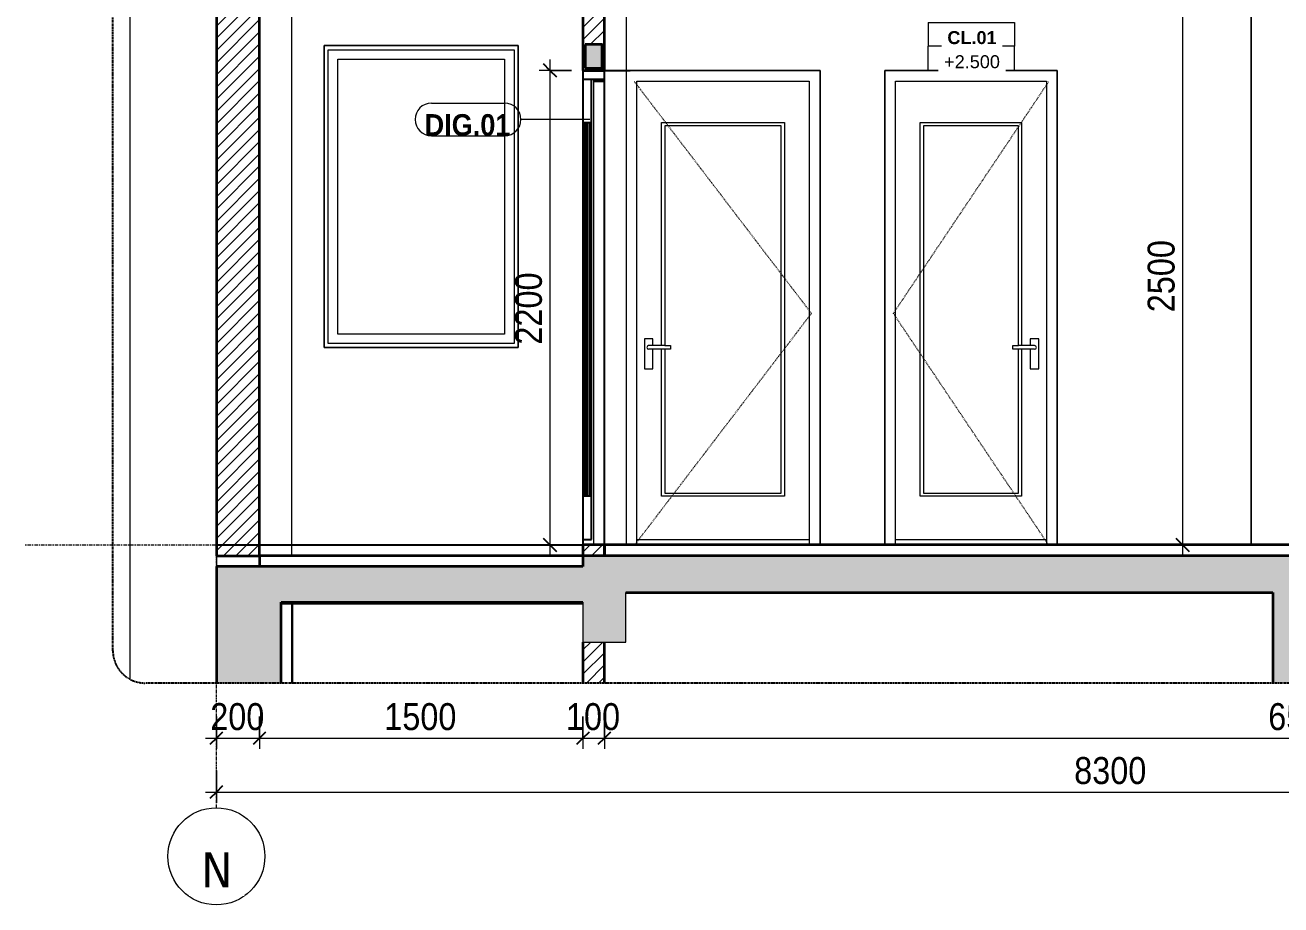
# Model space of a CAD drawing. Header units: millimetres. Extents: x 31499 to 223976, y 3719 to 80291.
# Drawn here: x 97247 to 103072, y 3932 to 8010 of the extents above; entities that cross this region are included whole.
import ezdxf

# ---------------------------------------------------------------- set-up
doc = ezdxf.new("R2010")
doc.units = ezdxf.units.MM
for name, pattern in [('Centre', [31.75, 6.35, -4.7625, 15.875, -4.7625]), ('Dash', [6, 3, -3]), ('Grid Line', [22.225, 12.7, -3.175, 3.175, -3.175]), ('Hidden', [7.14375, 4.7625, -2.38125]), ('IMPORT-CENTER _2_', [40.64, 25.4, -5.08, 5.08, -5.08])]:
    doc.linetypes.add(name, pattern=pattern)
for name, color, linetype, lineweight in [('0-5', 170, 'Continuous', 5), ('A-ANNO-DIMS', 211, 'Continuous', 9), ('A-ANNO-DIMS-50', 211, 'Continuous', 9), ('A-CLNG', 13, 'Continuous', 18), ('A-CLNG-1', 250, 'Continuous', 35), ('A-CLNG-IDEN', 151, 'Continuous', 9), ('A-CLNG-PATT-1', 7, 'Continuous', 18), ('A-DETL-GENF', 92, 'Continuous', 18), ('A-DETL-GENF-4', 92, 'Hidden', 25), ('A-DETL-GENF-5', 9, 'Continuous', 18), ('A-DETL-GENF-HDLN-1', 7, 'Dash', 18), ('A-DETL-MEDM', 33, 'Continuous', 35), ('A-DETL-THIN', 151, 'Continuous', 18), ('A-DOOR', 31, 'Continuous', 18), ('A-DOOR-1', 7, 'Continuous', 18), ('A-DOOR-3', 90, 'Continuous', 25), ('A-DOOR-IDEN', 31, 'Continuous', 9), ('A-FLOR-FNSH-1', 250, 'Continuous', 35), ('A-FLOR-LEVL-2', 51, 'Centre', 9), ('A-FLOR-PATT-1', 253, 'Continuous', 18), ('A-GLAZ', 151, 'Continuous', 18), ('A-GLAZ-4', 7, 'Continuous', 18), ('A-WALL-5', 250, 'Continuous', 35), ('A-WALL-6', 7, 'Continuous', 18), ('A-WALL-PATT-1', 9, 'Continuous', 18), ('A-WALL-PATT-2', 111, 'Continuous', 18), ('G-IMPT', 8, 'Continuous', 18), ('G-IMPT-3', 8, 'IMPORT-CENTER _2_', 18), ('M-EQPM', 50, 'Continuous', 18), ('M-EQPM-1', 50, 'Continuous', 25), ('M-EQPM-2', 7, 'Continuous', 18), ('S-BEAM-2', 7, 'Continuous', 18), ('S-COLS-10', 7, 'Continuous', 18), ('S-GRID-1', 1, 'Grid Line', 9), ('S-GRID-IDEN', 1, 'Continuous', 9)]:
    doc.layers.add(name, color=color, linetype=linetype, lineweight=lineweight)
doc.styles.add('Arial_2', font='arial.ttf', dxfattribs={"height": 60})
doc.styles.add('Arial_B', font='arialbd.ttf', dxfattribs={"width": 0.9, "height": 100})
doc.styles.add('Arial_B_3', font='arialbd.ttf', dxfattribs={"height": 60})
doc.styles.add('Tahoma_B', font='tahomabd.ttf', dxfattribs={"height": 162.5})
doc.styles.add('UTM Avo', font='', dxfattribs={"width": 0.9, "height": 125})
doc.styles.get('UTM Avo').set_extended_font_data('UTM Avo')
doc.dimstyles.new('1_Dim_chi_tiet_2_5', dxfattribs={"dimscale": 304.8, "dimtxt": 124.912619, "dimasz": 0.19685, "dimexe": 0.164042, "dimexo": 0.0625, "dimgap": 0.016404, "dimtad": 1, "dimdec": 0, "dimrnd": 5, "dimzin": 0, "dimdsep": 46, "dimtxsty": 'UTM Avo', "dimblk1": 'OBLIQUE', "dimblk2": 'OBLIQUE', "dimsah": 1, "dimcen": 0.09, "dimdle": 0.164042, "dimazin": 0, "dimtfac": 1, "dimtdec": 4, "dimtix": 1, "dimtmove": 0, "dimatfit": 3, "dimfxl": 0.328084, "dimfxlon": 1, "dimtvp": 1, "dimtolj": 1, "dimtzin": 0, "dimarcsym": 2})
pattern_1 = [(50, (-76307.07, 15875), (364.368, -31.878), [38.1, -419.1]), (355, (-76307.07, 15875), (-70.486, 382.113), [30.48, -335.28]), (100.451, (-76276.7, 15872.34), (293.885, 350.233), [32.38, -356.18]), (46.184, (-76307.07, 15976.6), (542.158, -84.086), [57.15, -628.65]), (96.636, (-76261.9, 15969.6), (474.805, 494.855), [48.57, -534.27]), (351.184, (-76307.1, 15976.6), (474.81, 494.85), [45.72, -502.92]), (21, (-76256.27, 15951.2), (303.2285, -204.5305), [38.1, -419.1]), (326, (-76256.27, 15951.2), (123.604, 368.376), [30.48, -335.28]), (71.451, (-76231, 15934.16), (426.834, 163.843), [32.38, -356.18]), (37.5, (-76307.07, 15875), (6.1766, 169.1102), [3.353, -327.863, 3.353, -337.007, -336.55]), (37.5, (-76307.07, 15875), (6.1766, 169.1102), [-671.576, 3.353, -333.197]), (7.5, (-76307.07, 15875), (133.639, 200.3615), [3.353, -190.703, 3.353, -320.243, -128.27]), (7.5, (-76307.07, 15875), (133.639, 200.3615), [-517.652, 3.353, -124.917]), (327.5, (-76420.36, 15875), (271.1818, -11.4584), [3.353, -123.647, 3.353, -392.887, -525.78]), (327.5, (-76420.36, 15875), (271.1818, -11.4584), [-523.24, 3.353, -522.427]), (317.5, (-76471.16, 15875), (296.2585, 50.853), [3.353, -161.747, 3.353, -259.791, -373.38]), (317.5, (-76471.16, 15875), (296.2585, 50.853), [-428.244, 3.353, -370.027]), (45, (-76307.07, 15875), (-125.7236, 125.7236), []), (45, (-76307.07, 16065.5), (-125.7236, 125.7236), [])]
pattern_2 = [(45, (-76307.075, 15875), (-28.28427, 28.28427), [])]
pattern_3 = [(50, (100063.88, 15875), (364.368, -31.878), [38.1, -419.1]), (355, (100063.88, 15875), (-70.486, 382.113), [30.48, -335.28]), (100.451, (100094.25, 15872.34), (293.885, 350.233), [32.38, -356.18]), (46.184, (100063.9, 15976.6), (542.158, -84.086), [57.15, -628.65]), (96.636, (100109.06, 15969.6), (474.805, 494.855), [48.57, -534.27]), (351.184, (100063.9, 15976.6), (474.81, 494.85), [45.72, -502.92]), (21, (100114.68, 15951.2), (303.2285, -204.5305), [38.1, -419.1]), (326, (100114.68, 15951.2), (123.604, 368.376), [30.48, -335.28]), (71.451, (100139.95, 15934.16), (426.834, 163.843), [32.38, -356.18]), (37.5, (100063.88, 15875), (6.1766, 169.1102), [3.353, -327.863, 3.353, -337.007, -336.55]), (37.5, (100063.88, 15875), (6.1766, 169.1102), [-671.576, 3.353, -333.197]), (7.5, (100063.88, 15875), (133.639, 200.3615), [3.353, -190.703, 3.353, -320.243, -128.27]), (7.5, (100063.88, 15875), (133.639, 200.3615), [-517.652, 3.353, -124.917]), (327.5, (99950.6, 15875), (271.1818, -11.4584), [3.353, -123.647, 3.353, -392.887, -525.78]), (327.5, (99950.6, 15875), (271.1818, -11.4584), [-523.24, 3.353, -522.427]), (317.5, (99899.8, 15875), (296.2585, 50.853), [3.353, -161.747, 3.353, -259.791, -373.38]), (317.5, (99899.8, 15875), (296.2585, 50.853), [-428.244, 3.353, -370.027]), (45, (100063.88, 15875), (-125.7236, 125.7236), []), (45, (100063.88, 16065.5), (-125.7236, 125.7236), [])]

# ---------------------------------------------------------------- blocks, each defined once
blk = doc.blocks.new('NCV_TKTC_KET CAU_rvt-6-TKCS_CĂN HỘ LOẠI 2A - MẶT CẮT 5')
at = {"layer": 'A-FLOR-PATT-1'}
h = blk.add_hatch(dxfattribs=at)
h.set_pattern_fill('FP_27', color=256, style=0, pattern_type=2)
h.set_pattern_definition(pattern_1)
h.paths.add_polyline_path([(-76563.7, 5330), (-76536.9, 5330), (-76536.9, 5335), (-77936.9, 5335), (-77936.9, 5330), (-76650.6, 5330)])
h = blk.add_hatch(dxfattribs=at)
h.set_pattern_fill('FP_27', color=256, style=0, pattern_type=2)
h.set_pattern_definition(pattern_1)
h.paths.add_polyline_path([(-76563.7, 5330), (-76536.9, 5330), (-76536.9, 5335), (-77936.9, 5335), (-77936.9, 5330), (-76650.6, 5330)])
at = {"layer": 'A-FLOR-FNSH-1'}
blk.add_line((-77936.9, 5330), (-76536.9, 5330), dxfattribs=at)
at = {"layer": 'S-BEAM-2'}
blk.add_line((-77883.3, 5330), (-77883.3, 4960), dxfattribs=at)
at = {"layer": 'S-COLS-10'}
for p, q in [((-78636.9, 4978), (-78636.9, 9387.5)), ((-77886.9, 5550), (-77886.9, 8730)), ((-78236.9, 5550), (-78236.9, 5500)), ((-77886.9, 4960), (-77886.9, 5330))]:
    blk.add_line(p, q, dxfattribs=at)
blk = doc.blocks.new('DOOR_CW_01 CANH MO-PANEL KINH - DIW_01-900x2200-CỬA GỖ VÂN LAMINATE-553375-TKCS_CĂN HỘ LOẠI 2A - MẶT CẮT 5')
at = {"layer": 'A-DETL-GENF-HDLN-1'}
for p, q in [((-75476.9, 6673.5), (-76296.9, 7747)), ((-76296.9, 5600), (-75476.9, 6673.5))]:
    blk.add_line(p, q, dxfattribs=at)
at = {"layer": 'A-DOOR-1'}
for p, q in [((-75436.9, 7800), (-76336.9, 7800)), ((-76336.9, 7800), (-76336.9, 5600)), ((-76286.9, 5600), (-76286.9, 7750)), ((-76286.9, 7750), (-75486.9, 7750)), ((-75486.9, 7750), (-75486.9, 5600)), ((-75436.9, 5600), (-75436.9, 7800)), ((-76171.9, 6524.5), (-76171.9, 7558)), ((-76171.9, 7558), (-75601.9, 7558)), ((-75616.9, 7543), (-76156.9, 7543)), ((-76156.9, 7543), (-76156.9, 6524.5)), ((-75616.9, 5841), (-75616.9, 7543)), ((-75601.9, 7558), (-75601.9, 5826)), ((-76212.2, 6556), (-76251.7, 6556)), ((-76251.7, 6556), (-76251.7, 6416)), ((-76156.9, 6524.5), (-76231.9, 6524.5)), ((-76212.2, 6524.5), (-76212.2, 6556)), ((-76156.9, 6524.5), (-76131.1, 6524.5)), ((-76131.1, 6524.5), (-76131.1, 6507.5)), ((-76156.9, 6507.5), (-76231.9, 6507.5)), ((-76212.2, 6416), (-76212.2, 6507.5)), ((-76171.9, 5826), (-76171.9, 6507.5)), ((-76156.9, 6507.5), (-76156.9, 5841)), ((-76131.1, 6507.5), (-76156.9, 6507.5)), ((-76251.7, 6416), (-76212.2, 6416)), ((-75601.9, 5826), (-76171.9, 5826)), ((-76156.9, 5841), (-75616.9, 5841)), ((-76286.9, 5626), (-75486.9, 5626))]:
    blk.add_line(p, q, dxfattribs=at)
for start, end in [(90, 180), (180, 270)]:
    blk.add_arc((-76231.9, 6516), 8.5, start, end, dxfattribs=at)
blk = doc.blocks.new('DOOR_CW_01 CANH MO-PANEL KINH - DIG_02-800x2200-CỬA NHÔM KÍNH-400864-TKCS_CĂN HỘ LOẠI 2A - MẶT CẮT 5')
at = {"layer": 'A-DETL-GENF-HDLN-1'}
for p, q in [((-75096.9, 6673.5), (-74376.9, 7747)), ((-74376.9, 5600), (-75096.9, 6673.5))]:
    blk.add_line(p, q, dxfattribs=at)
at = {"layer": 'A-DOOR-1'}
for p, q in [((-74336.9, 7800), (-75136.9, 7800)), ((-75136.9, 7800), (-75136.9, 5600)), ((-75086.9, 5600), (-75086.9, 7750)), ((-75086.9, 7750), (-74386.9, 7750)), ((-74386.9, 7750), (-74386.9, 5600)), ((-74336.9, 5600), (-74336.9, 7800)), ((-74971.9, 7558), (-74501.9, 7558)), ((-74971.9, 5826), (-74971.9, 7558)), ((-74516.9, 7543), (-74956.9, 7543)), ((-74956.9, 7543), (-74956.9, 5841)), ((-74516.9, 6524.5), (-74516.9, 7543)), ((-74501.9, 7558), (-74501.9, 6524.5)), ((-74542.7, 6524.5), (-74516.9, 6524.5)), ((-74542.7, 6507.5), (-74542.7, 6524.5)), ((-74441.9, 6524.5), (-74516.9, 6524.5)), ((-74461.7, 6556), (-74461.7, 6524.5)), ((-74422.2, 6556), (-74461.7, 6556)), ((-74422.2, 6416), (-74422.2, 6556)), ((-74516.9, 6507.5), (-74542.7, 6507.5)), ((-74516.9, 5841), (-74516.9, 6507.5)), ((-74441.9, 6507.5), (-74516.9, 6507.5)), ((-74501.9, 6507.5), (-74501.9, 5826)), ((-74461.7, 6507.5), (-74461.7, 6416)), ((-74461.7, 6416), (-74422.2, 6416)), ((-74501.9, 5826), (-74971.9, 5826)), ((-74956.9, 5841), (-74516.9, 5841)), ((-75086.9, 5626), (-74386.9, 5626))]:
    blk.add_line(p, q, dxfattribs=at)
for start, end in [(0, 90), (270, 360)]:
    blk.add_arc((-74441.9, 6516), 8.5, start, end, dxfattribs=at)
blk = doc.blocks.new('M_Fixed - 900 x 1400-V89-TKCS_CĂN HỘ LOẠI 2A - MẶT CẮT 5')
at = {"layer": 'A-GLAZ-4'}
for p, q in [((-76836.9, 7915), (-77736.9, 7915)), ((-77736.9, 7915), (-77736.9, 6515)), ((-77717.9, 6534), (-77717.9, 7896)), ((-77717.9, 7896), (-76855.9, 7896)), ((-76855.9, 7896), (-76855.9, 6534)), ((-76836.9, 6515), (-76836.9, 7915)), ((-77673.9, 6578), (-77673.9, 7852)), ((-77673.9, 7852), (-76899.9, 7852)), ((-76899.9, 7852), (-76899.9, 6578)), ((-76855.9, 6534), (-77717.9, 6534)), ((-76899.9, 6578), (-77673.9, 6578)), ((-77736.9, 6515), (-76836.9, 6515))]:
    blk.add_line(p, q, dxfattribs=at)
blk = doc.blocks.new('DOOR_CW_01 CANH MO-PANEL KINH - DIG_01-900x2200-CỬA NHÔM KÍNH-901215-TKCS_CĂN HỘ LOẠI 2A - MẶT CẮT 5')
at = {"layer": 'A-DOOR-1'}
for p, q in [((-76536.9, 7760), (-76536.9, 5600)), ((-76486.9, 5600), (-76486.9, 7750)), ((-76436.9, 7750), (-76436.9, 5600))]:
    blk.add_line(p, q, dxfattribs=at)
at = {"layer": 'A-DOOR-3'}
for p, q in [((-76536.9, 7800), (-76536.9, 5600)), ((-76536.9, 7800), (-76316.9, 7800)), ((-76536.9, 7800), (-76536.9, 5600)), ((-76436.9, 7800), (-76536.9, 7800)), ((-76536.9, 7800), (-76536.9, 7760)), ((-76536.9, 7760), (-76436.9, 7760)), ((-76536.9, 7760), (-76496.9, 7760)), ((-76536.9, 7760), (-76486.9, 7760)), ((-76496.9, 5626), (-76496.9, 7760)), ((-76486.9, 7760), (-76486.9, 7750)), ((-76486.9, 7750), (-76436.9, 7750)), ((-76436.9, 5600), (-76436.9, 7800)), ((-76436.9, 5600), (-76436.9, 7800)), ((-76436.9, 7750), (-76436.9, 7800)), ((-76536.9, 7558), (-76496.9, 7558)), ((-76526.9, 5826), (-76526.9, 7558)), ((-76516.9, 5826), (-76516.9, 7558)), ((-76506.9, 5826), (-76506.9, 7558)), ((-76496.9, 5826), (-76536.9, 5826)), ((-76536.9, 5626), (-76496.9, 5626))]:
    blk.add_line(p, q, dxfattribs=at)
blk = doc.blocks.new('NCV_TKTC_TANG 2_rvt-5-TKCS_CĂN HỘ LOẠI 2A - MẶT CẮT 5')
at = {"layer": 'A-WALL-PATT-1'}
h = blk.add_hatch(dxfattribs=at)
h.set_pattern_fill('FP_26', color=256, style=0, pattern_type=2)
h.set_pattern_definition(pattern_2)
h.paths.add_polyline_path([(-76436.9, 5550), (-76436.9, 5600), (-76536.9, 5600), (-76536.9, 5550), (-76456.6, 5550)])
h.paths.add_polyline_path([(-76536.9, 7800), (-76436.9, 7800), (-76436.9, 8550), (-76536.9, 8550), (-76536.9, 7810)])
h.paths.add_polyline_path([(-76446.9, 7810), (-76526.9, 7810), (-76526.9, 7920), (-76446.9, 7920), (-76446.9, 7898)])
at = {"layer": 'A-FLOR-FNSH-1'}
for p, q in [((-70111.9, 5600), (-76436.9, 5600)), ((-76436.9, 5600), (-76436.9, 5550)), ((-76536.9, 5550), (-78036.9, 5550)), ((-78036.9, 5550), (-78036.9, 5500))]:
    blk.add_line(p, q, dxfattribs=at)
at = {"layer": 'A-WALL-5'}
for p, q in [((-76536.9, 8550), (-76536.9, 7800)), ((-76436.9, 7800), (-76436.9, 8550)), ((-76536.9, 7800), (-76436.9, 7800)), ((-76436.9, 5600), (-76536.9, 5600)), ((-76536.9, 5600), (-76536.9, 5550)), ((-76436.9, 5550), (-76436.9, 5600))]:
    blk.add_line(p, q, dxfattribs=at)
at = {"layer": 'A-WALL-6'}
for p, q in [((-76336.9, 8100), (-76336.9, 7800)), ((-73436.9, 5600), (-73436.9, 8100)), ((-77736.9, 6515), (-77736.9, 7915)), ((-77736.9, 7915), (-76836.9, 7915)), ((-76836.9, 7915), (-76836.9, 6515)), ((-76336.9, 7800), (-75436.9, 7800)), ((-75436.9, 7800), (-75436.9, 5700)), ((-75136.9, 5700), (-75136.9, 7800)), ((-75136.9, 7800), (-74336.9, 7800)), ((-74336.9, 7800), (-74336.9, 5700)), ((-76836.9, 6515), (-77736.9, 6515)), ((-75436.9, 5700), (-75436.9, 5600)), ((-75136.9, 5600), (-75136.9, 5700)), ((-74336.9, 5700), (-74336.9, 5600))]:
    blk.add_line(p, q, dxfattribs=at)
at = {"layer": 'S-COLS-10'}
for p, q in [((-76336.9, 8100), (-76336.9, 5600)), ((-73436.9, 8100), (-73436.9, 5600))]:
    blk.add_line(p, q, dxfattribs=at)
at = {"layer": 'A-DOOR'}
for name in ['DOOR_CW_01 CANH MO-PANEL KINH - DIG_01-900x2200-CỬA NHÔM KÍNH-901215-TKCS_CĂN HỘ LOẠI 2A - MẶT CẮT 5', 'DOOR_CW_01 CANH MO-PANEL KINH - DIW_01-900x2200-CỬA GỖ VÂN LAMINATE-553375-TKCS_CĂN HỘ LOẠI 2A - MẶT CẮT 5', 'DOOR_CW_01 CANH MO-PANEL KINH - DIG_02-800x2200-CỬA NHÔM KÍNH-400864-TKCS_CĂN HỘ LOẠI 2A - MẶT CẮT 5']:
    blk.add_blockref(name, (0, 0), dxfattribs=at)
at = {"layer": 'A-GLAZ'}
blk.add_blockref('M_Fixed - 900 x 1400-V89-TKCS_CĂN HỘ LOẠI 2A - MẶT CẮT 5', (0, 0), dxfattribs=at)
blk = doc.blocks.new('Air_Conditioner_on_wall_20381 - Air_Conditioner_on_wall_20381-V90-TKCS_CĂN HỘ LOẠI 2A - MẶT CẮT 5')
at = {"layer": 'M-EQPM-2'}
for p, q in [((-72669.7, 5200), (-72841.9, 5200)), ((-72841.9, 5200), (-72841.9, 4960)), ((-72644.6, 5004.1), (-72644.6, 5170)), ((-72659.9, 4960), (-72656.6, 4964.8))]:
    blk.add_line(p, q, dxfattribs=at)
for centre, radius, start, end in [((-72677.7, 5167.8), 33.1, 3.79441, 76.20559), ((-72723.8, 5006.8), 79.3, 328.02608, 358.02608)]:
    blk.add_arc(centre, radius, start, end, dxfattribs=at)
blk = doc.blocks.new('CL_01-VÁCH DỰNG THẠCH CAO CĂN HỘ LOẠI 1-5A5 - CL_01-VÁCH DỰNG THẠCH CAO CĂN HỘ LOẠI 1A-5-874219-TKCS_CĂN HỘ LOẠI 2A - MẶT CẮT 5')
at = {"layer": 'A-CLNG-PATT-1'}
h = blk.add_hatch(dxfattribs=at)
h.set_pattern_fill('FP_28', color=256, style=0, pattern_type=2)
h.set_pattern_definition([(0, (-76307.07, 15875), (406.4, 101.6), [16.764, -288.036, 16.764, -288.036, -1625.6]), (0, (-76307.07, 15875), (406.4, 101.6), [-609.6, 16.764, -592.836, 16.764, -288.036, -711.2]), (0, (-76307.07, 15875), (406.4, 101.6), [-1524, 16.764, -186.436, 16.764, -491.236]), (120, (-76154.68, 15925.8), (-291.1882, 301.1527), [16.764, -288.036, 16.764, -288.036, -1625.6]), (120, (-76154.68, 15925.8), (-291.1882, 301.1527), [-609.6, 16.764, -592.836, 16.764, -288.036, -711.2]), (120, (-76154.68, 15925.8), (-291.1882, 301.1527), [-1524, 16.764, -186.436, 16.764, -491.236]), (240, (-76103.88, 16129), (-115.2118, -402.7527), [16.764, -288.036, 16.764, -288.036, -1625.6]), (240, (-76103.88, 16129), (-115.2118, -402.7527), [-609.6, 16.764, -592.836, 16.764, -288.036, -711.2]), (240, (-76103.88, 16129), (-115.2118, -402.7527), [-1524, 16.764, -186.436, 16.764, -491.236])])
h.paths.add_polyline_path([(-72846.9, 4960), (-72841.9, 4960), (-72841.9, 5200), (-72836.9, 5200), (-72836.9, 5380), (-72846.9, 5380), (-72846.9, 5004.1)])
at = {"layer": 'A-CLNG-1'}
for p, q in [((-72846.9, 5380), (-72846.9, 4960)), ((-72836.9, 5200), (-72836.9, 5380))]:
    blk.add_line(p, q, dxfattribs=at)
blk = doc.blocks.new('NCV_TKTC_TANG 1_rvt-5-TKCS_CĂN HỘ LOẠI 2A - MẶT CẮT 5')
at = {"layer": 'A-WALL-PATT-1'}
h = blk.add_hatch(dxfattribs=at)
h.set_pattern_fill('FP_26', color=256, style=0, pattern_type=2)
h.set_pattern_definition(pattern_2)
h.paths.add_polyline_path([(-76436.9, 4960), (-76436.9, 5150), (-76536.9, 5150), (-76536.9, 4960), (-76494.1, 4960)])
at = {"layer": 'A-CLNG-1'}
blk.add_line((-77936.9, 5330), (-76536.9, 5330), dxfattribs=at)
at = {"layer": 'A-WALL-5'}
for p, q in [((-76536.9, 5150), (-76536.9, 4960)), ((-76436.9, 4960), (-76436.9, 5150))]:
    blk.add_line(p, q, dxfattribs=at)
at = {"layer": 'A-CLNG'}
blk.add_blockref('CL_01-VÁCH DỰNG THẠCH CAO CĂN HỘ LOẠI 1-5A5 - CL_01-VÁCH DỰNG THẠCH CAO CĂN HỘ LOẠI 1A-5-874219-TKCS_CĂN HỘ LOẠI 2A - MẶT CẮT 5', (0, 0), dxfattribs=at)
at = {"layer": 'M-EQPM'}
blk.add_blockref('Air_Conditioner_on_wall_20381 - Air_Conditioner_on_wall_20381-V90-TKCS_CĂN HỘ LOẠI 2A - MẶT CẮT 5', (0, 0), dxfattribs=at)
blk = doc.blocks.new('TKTC_XREF_251221_MB TANG 2-7 - TKTC_XREF_260130_MB TANG 2-5_dwg_THU NUOC - THU NUOC-444531-TKCS_MB TẦNG 1-4746810-TKCS_CĂN HỘ LOẠI 2A - MẶT CẮT 5')
at = {"layer": 'G-IMPT'}
for p, q in [((-77783.3, 5600), (-77933.3, 5600)), ((-77933.3, 5600), (-77783.3, 5600)), ((-77808.3, 5600), (-77908.3, 5600)), ((-77908.3, 5600), (-77808.3, 5600)), ((-77892.3, 5600), (-77898.3, 5600)), ((-77898.3, 5600), (-77892.3, 5600)), ((-77885.9, 5600), (-77879.9, 5600)), ((-77879.9, 5600), (-77885.9, 5600)), ((-77873.5, 5600), (-77867.5, 5600)), ((-77867.5, 5600), (-77873.5, 5600)), ((-77861.5, 5600), (-77855.5, 5600)), ((-77855.5, 5600), (-77861.5, 5600)), ((-77861.5, 5600), (-77855.5, 5600)), ((-77855.5, 5600), (-77861.5, 5600)), ((-77858.3, 5600), (-77858.3, 5600)), ((-77858.3, 5600), (-77858.3, 5600)), ((-77858.3, 5600), (-77858.3, 5600)), ((-77858.3, 5600), (-77858.3, 5600)), ((-77843, 5600), (-77849, 5600)), ((-77849, 5600), (-77843, 5600)), ((-77830.6, 5600), (-77836.6, 5600)), ((-77836.6, 5600), (-77830.6, 5600)), ((-77824.2, 5600), (-77818.2, 5600)), ((-77818.2, 5600), (-77824.2, 5600))]:
    blk.add_line(p, q, dxfattribs=at)
blk = doc.blocks.new('TKTC_XREF_251221_MB TANG 2-7 - TKTC_XREF_260130_MB TANG 2-5_dwg_$cc-4746798-TKCS_CĂN HỘ LOẠI 2A - MẶT CẮT 5')
at = {"layer": 'G-IMPT-3'}
for p, q in [((-77885.1, 5600), (-78006.2, 5600)), ((-77946, 5600), (-77945.2, 5600))]:
    blk.add_line(p, q, dxfattribs=at)
at = {"layer": 'M-EQPM'}
for p, q in [((-77990.6, 5600), (-77990.6, 5600)), ((-77945.6, 5600), (-77945.9, 5600)), ((-77945.9, 5600), (-77945.3, 5600)), ((-77945.3, 5600), (-77945.6, 5600))]:
    blk.add_line(p, q, dxfattribs=at)
blk = doc.blocks.new('TKTC_XREF_251221_MB TANG 2-7 - TKTC_XREF_260130_MB TANG 2-5_dwg_CUM U_DN100-4746799-TKCS_CĂN HỘ LOẠI 2A - MẶT CẮT 5')
at = {"layer": 'G-IMPT'}
for p, q in [((-78008.1, 5600), (-78007.3, 5600)), ((-78007.3, 5600), (-78008.1, 5600)), ((-78008.1, 5600), (-78007.3, 5600)), ((-78007.3, 5600), (-78008.1, 5600)), ((-78003, 5600), (-78007.3, 5600)), ((-78007.3, 5600), (-78003, 5600)), ((-78003, 5600), (-78007.3, 5600)), ((-78007.3, 5600), (-78003, 5600)), ((-78002.2, 5600), (-78002.2, 5600)), ((-78002.2, 5600), (-78002.2, 5600)), ((-78002.2, 5600), (-77998.5, 5600)), ((-77998.5, 5600), (-78002.2, 5600)), ((-77998.5, 5600), (-78002.2, 5600)), ((-77998.5, 5600), (-78002.2, 5600)), ((-78002.2, 5600), (-77998.5, 5600)), ((-77998.5, 5600), (-78002.2, 5600)), ((-77998.5, 5600), (-78002.2, 5600)), ((-77998.5, 5600), (-78002.2, 5600)), ((-77998.5, 5600), (-77996.9, 5600)), ((-77996.9, 5600), (-77998.5, 5600)), ((-77998.5, 5600), (-77996.9, 5600)), ((-77996.9, 5600), (-77998.5, 5600)), ((-77996.9, 5600), (-77945.6, 5600)), ((-77996.9, 5600), (-77945.6, 5600)), ((-77996.9, 5600), (-77945.6, 5600)), ((-77996.9, 5600), (-77945.6, 5600)), ((-77945.6, 5600), (-77898.7, 5600)), ((-77898.7, 5600), (-77945.6, 5600)), ((-77945.6, 5600), (-77945.6, 5600)), ((-77945.6, 5600), (-77892.5, 5600)), ((-77892.5, 5600), (-77945.6, 5600))]:
    blk.add_line(p, q, dxfattribs=at)
blk = doc.blocks.new('TKTC_XREF_251221_MB TANG 2-7 - TKTC_XREF_251221_MB TANG 2-7-2039446-TKCS_CĂN HỘ LOẠI 2A - MẶT CẮT 5')
at = {"layer": 'M-EQPM'}
for p, q in [((-78036.9, 5600), (-77996.9, 5600)), ((-77996.9, 5600), (-78036.9, 5600)), ((-77996.9, 5600), (-77886.9, 5600)), ((-77886.9, 5600), (-77996.9, 5600))]:
    blk.add_line(p, q, dxfattribs=at)
at = {"layer": 'M-EQPM-1'}
for p, q in [((-78640.2, 5600), (-78636.9, 5600)), ((-78636.9, 5600), (-78640.2, 5600)), ((-78238.6, 5600), (-69372.6, 5600))]:
    blk.add_line(p, q, dxfattribs=at)
for name in ['TKTC_XREF_251221_MB TANG 2-7 - TKTC_XREF_260130_MB TANG 2-5_dwg_CUM U_DN100-4746799-TKCS_CĂN HỘ LOẠI 2A - MẶT CẮT 5', 'TKTC_XREF_251221_MB TANG 2-7 - TKTC_XREF_260130_MB TANG 2-5_dwg_$cc-4746798-TKCS_CĂN HỘ LOẠI 2A - MẶT CẮT 5', 'TKTC_XREF_251221_MB TANG 2-7 - TKTC_XREF_260130_MB TANG 2-5_dwg_THU NUOC - THU NUOC-444531-TKCS_MB TẦNG 1-4746810-TKCS_CĂN HỘ LOẠI 2A - MẶT CẮT 5']:
    blk.add_blockref(name, (0, 0))
blk = doc.blocks.new('BORDER VIEW - BORDER VIEW-3699676-TKCS_CĂN HỘ LOẠI 2A - MẶT CẮT 5')
at = {"layer": 'A-DETL-GENF-4'}
for p, q in [((-78716.9, 5110), (-78716.9, 9255.6)), ((-69522.6, 4960), (-78566.9, 4960))]:
    blk.add_line(p, q, dxfattribs=at)
blk.add_arc((-78566.9, 5110), 150, 180, 270, dxfattribs=at)
blk = doc.blocks.new('Grid - M_Grid Head - Circle-353313-TKCS_CĂN HỘ LOẠI 2A - MẶT CẮT 5')
at = {"layer": 'S-GRID-IDEN'}
blk.add_circle((-69936.9, 4156.7), 225, dxfattribs=at)
blk = doc.blocks.new('DIMBLOCK106-TKCS_CĂN HỘ LOẠI 2A - MẶT CẮT 5')
at = {"layer": 'A-ANNO-DIMS-50', "lineweight": 25}
for p, q in [((99681.4, 7800), (99651.4, 7830)), ((99681.4, 7800), (99711.4, 7770)), ((99681.4, 5600), (99651.4, 5630)), ((99681.4, 5600), (99711.4, 5570))]:
    blk.add_line(p, q, dxfattribs=at)
at = {"layer": 'A-ANNO-DIMS-50'}
for p, q in [((99681.4, 7850), (99681.4, 5550)), ((99781.4, 7800), (99631.4, 7800)), ((99681.4, 7800), (99781.4, 7800)), ((99781.4, 5600), (99631.4, 5600)), ((99681.4, 5600), (99781.4, 5600))]:
    blk.add_line(p, q, dxfattribs=at)
at = {"layer": 'A-ANNO-DIMS-50', "color": 0, "insert": (99519, 6528.8), "char_height": 125, "width": 410.824, "attachment_point": 1, "rotation": 90, "line_spacing_factor": 1.110334, "style": 'UTM Avo'}
blk.add_mtext('2200', dxfattribs=at)
blk = doc.blocks.new('_Oblique')
at = {"color": 0, "linetype": 'ByBlock', "lineweight": -2}
blk.add_line((-0.5, -0.5), (0.5, 0.5), dxfattribs=at)
blk = doc.blocks.new('STN_Door Tag - STN_Door Tag-1788670-TKCS_CĂN HỘ LOẠI 2A - MẶT CẮT 5')
at = {"layer": 'A-DOOR-IDEN'}
for p, q in [((-77239.7, 7648), (-76899.6, 7648)), ((-77239.7, 7497.1), (-76899.6, 7497.1))]:
    blk.add_line(p, q, dxfattribs=at)
for centre, start, end in [((-77239.7, 7572.6), 90, 270), ((-76899.6, 7572.6), 270, 90)]:
    blk.add_arc(centre, 75.5, start, end, dxfattribs=at)
blk = doc.blocks.new('DIMBLOCK107-TKCS_CĂN HỘ LOẠI 2A - MẶT CẮT 5')
at = {"layer": 'A-ANNO-DIMS-50'}
for p, q in [((102716, 8100), (102566, 8100)), ((102616, 8150), (102616, 5550)), ((102616, 8100), (102716, 8100)), ((102716, 5600), (102566, 5600)), ((102616, 5600), (102716, 5600))]:
    blk.add_line(p, q, dxfattribs=at)
at = {"layer": 'A-ANNO-DIMS-50', "lineweight": 25}
for p, q in [((102616, 8100), (102586, 8130)), ((102616, 8100), (102646, 8070)), ((102616, 5600), (102586, 5630)), ((102616, 5600), (102646, 5570))]:
    blk.add_line(p, q, dxfattribs=at)
at = {"layer": 'A-ANNO-DIMS-50', "color": 0, "insert": (102453.6, 6678.8), "char_height": 125, "width": 410.824, "attachment_point": 1, "rotation": 90, "line_spacing_factor": 1.110334, "style": 'UTM Avo'}
blk.add_mtext('2500', dxfattribs=at)
blk = doc.blocks.new('DIMBLOCK109-TKCS_CĂN HỘ LOẠI 2A - MẶT CẮT 5')
at = {"layer": 'A-ANNO-DIMS-50'}
for p, q in [((98134, 4804.5), (98134, 4654.5)), ((98134, 4704.5), (98134, 4804.5)), ((98334, 4804.5), (98334, 4654.5)), ((98334, 4704.5), (98334, 4804.5)), ((98084, 4704.5), (98334, 4704.5))]:
    blk.add_line(p, q, dxfattribs=at)
at = {"layer": 'A-ANNO-DIMS-50', "lineweight": 25}
for p, q in [((98134, 4704.5), (98164, 4734.5)), ((98334, 4704.5), (98364, 4734.5)), ((98134, 4704.5), (98104, 4674.5)), ((98334, 4704.5), (98304, 4674.5))]:
    blk.add_line(p, q, dxfattribs=at)
at = {"layer": 'A-ANNO-DIMS-50', "color": 0, "insert": (98105.6, 4866.9), "char_height": 125, "width": 308.118, "attachment_point": 1, "line_spacing_factor": 1.110334, "style": 'UTM Avo'}
blk.add_mtext('200', dxfattribs=at)
blk = doc.blocks.new('DIMBLOCK110-TKCS_CĂN HỘ LOẠI 2A - MẶT CẮT 5')
at = {"layer": 'A-ANNO-DIMS-50'}
for p, q in [((98334, 4804.5), (98334, 4654.5)), ((98334, 4704.5), (98334, 4804.5)), ((99834, 4804.5), (99834, 4654.5)), ((99834, 4704.5), (99834, 4804.5)), ((98334, 4704.5), (99834, 4704.5))]:
    blk.add_line(p, q, dxfattribs=at)
at = {"layer": 'A-ANNO-DIMS-50', "lineweight": 25}
for p, q in [((98334, 4704.5), (98364, 4734.5)), ((99834, 4704.5), (99864, 4734.5)), ((98334, 4704.5), (98304, 4674.5)), ((99834, 4704.5), (99804, 4674.5))]:
    blk.add_line(p, q, dxfattribs=at)
at = {"layer": 'A-ANNO-DIMS-50', "color": 0, "insert": (98912.8, 4866.9), "char_height": 125, "width": 410.824, "attachment_point": 1, "line_spacing_factor": 1.110334, "style": 'UTM Avo'}
blk.add_mtext('1500', dxfattribs=at)
blk = doc.blocks.new('DIMBLOCK111-TKCS_CĂN HỘ LOẠI 2A - MẶT CẮT 5')
at = {"layer": 'A-ANNO-DIMS-50'}
for p, q in [((99834, 4804.5), (99834, 4654.5)), ((99834, 4704.5), (99834, 4804.5)), ((99934, 4804.5), (99934, 4654.5)), ((99934, 4704.5), (99934, 4804.5)), ((99834, 4704.5), (99934, 4704.5))]:
    blk.add_line(p, q, dxfattribs=at)
at = {"layer": 'A-ANNO-DIMS-50', "lineweight": 25}
for p, q in [((99834, 4704.5), (99864, 4734.5)), ((99934, 4704.5), (99964, 4734.5)), ((99834, 4704.5), (99804, 4674.5)), ((99934, 4704.5), (99904, 4674.5))]:
    blk.add_line(p, q, dxfattribs=at)
at = {"layer": 'A-ANNO-DIMS-50', "color": 0, "insert": (99755.6, 4866.9), "char_height": 125, "width": 308.118, "attachment_point": 1, "line_spacing_factor": 1.110334, "style": 'UTM Avo'}
blk.add_mtext('100', dxfattribs=at)
blk = doc.blocks.new('DIMBLOCK112-TKCS_CĂN HỘ LOẠI 2A - MẶT CẮT 5')
at = {"layer": 'A-ANNO-DIMS-50'}
for p, q in [((99934, 4804.5), (99934, 4654.5)), ((99934, 4704.5), (99934, 4804.5)), ((106434, 4804.5), (106434, 4654.5)), ((106434, 4704.5), (106434, 4804.5)), ((99934, 4704.5), (106484, 4704.5))]:
    blk.add_line(p, q, dxfattribs=at)
at = {"layer": 'A-ANNO-DIMS-50', "lineweight": 25}
for p, q in [((99934, 4704.5), (99964, 4734.5)), ((106434, 4704.5), (106464, 4734.5)), ((99934, 4704.5), (99904, 4674.5)), ((106434, 4704.5), (106404, 4674.5))]:
    blk.add_line(p, q, dxfattribs=at)
at = {"layer": 'A-ANNO-DIMS-50', "color": 0, "insert": (103012.8, 4866.9), "char_height": 125, "width": 410.824, "attachment_point": 1, "line_spacing_factor": 1.110334, "style": 'UTM Avo'}
blk.add_mtext('6500', dxfattribs=at)
blk = doc.blocks.new('DIMBLOCK113-TKCS_CĂN HỘ LOẠI 2A - MẶT CẮT 5')
at = {"layer": 'A-ANNO-DIMS-50'}
for p, q in [((98134, 4554.5), (98134, 4404.5)), ((98134, 4454.5), (98134, 4554.5)), ((106434, 4554.5), (106434, 4404.5)), ((106434, 4454.5), (106434, 4554.5)), ((98084, 4454.5), (106484, 4454.5))]:
    blk.add_line(p, q, dxfattribs=at)
at = {"layer": 'A-ANNO-DIMS-50', "lineweight": 25}
for p, q in [((98134, 4454.5), (98104, 4424.5)), ((98134, 4454.5), (98164, 4484.5)), ((106434, 4454.5), (106404, 4424.5)), ((106434, 4454.5), (106464, 4484.5))]:
    blk.add_line(p, q, dxfattribs=at)
at = {"layer": 'A-ANNO-DIMS-50', "color": 0, "insert": (102112.8, 4616.9), "char_height": 125, "width": 410.824, "attachment_point": 1, "line_spacing_factor": 1.110334, "style": 'UTM Avo'}
blk.add_mtext('8300', dxfattribs=at)
blk = doc.blocks.new('M_Ceiling Tag w Height - M_Ceiling Tag w Height-4076435-TKCS_CĂN HỘ LOẠI 2A - MẶT CẮT 5')
at = {"layer": 'A-CLNG-IDEN'}
for p, q in [((-74935.5, 8022.8), (-74935.5, 7911.7)), ((-74935.5, 8022.8), (-74534.3, 8022.8)), ((-74534.3, 8022.8), (-74534.3, 7911.7)), ((-74935.5, 7800.3), (-74935.5, 7911.7)), ((-74534.3, 7911.7), (-74935.5, 7911.7)), ((-74534.3, 7800.3), (-74534.3, 7911.7)), ((-74935.5, 7800.3), (-74534.3, 7800.3))]:
    blk.add_line(p, q, dxfattribs=at)

msp = doc.modelspace()

# ---------------------------------------------------------------- hatches: boundary and pattern name
at = {"layer": 'A-DETL-GENF-5'}
h = msp.add_hatch(dxfattribs=at)
h.set_pattern_fill('FP_27', color=256, style=0, pattern_type=2)
h.set_pattern_definition(pattern_3)
h.paths.add_polyline_path([(99924, 7810), (99924, 7920), (99844, 7920), (99844, 7810)])
h.paths.add_polyline_path([(98434, 8350), (98434, 8735), (99834, 8735), (99834, 8550), (100034, 8550), (100034, 8780), (103034.1, 8780), (103034.1, 8350), (103334.1, 8350), (103334.1, 8785), (106535.6, 8785), (106535.6, 8730), (106998.3, 8730), (106998.3, 8900), (106535.6, 8900), (106535.6, 8950), (99834, 8950), (99834, 8900), (98134, 8900), (98134, 8350), (98334, 8350)])
h = msp.add_hatch(dxfattribs=at)
h.set_pattern_fill('FP_27', color=256, style=0, pattern_type=2)
h.set_pattern_definition(pattern_3)
h.paths.add_polyline_path([(98134, 4960), (98434, 4960), (98434, 5335), (99834, 5335), (99834, 5150), (100034, 5150), (100034, 5380), (103034.1, 5380), (103034.1, 4960), (103334.1, 4960), (103334.1, 5380), (106535.6, 5380), (106535.6, 5330), (106998.3, 5330), (106998.3, 5500), (106535.6, 5500), (106535.6, 5550), (99834, 5550), (99834, 5500), (98134, 5500), (98134, 5335)])
at = {"layer": 'A-WALL-PATT-2'}
h = msp.add_hatch(dxfattribs=at)
h.set_pattern_fill('FP_26', color=256, style=0, pattern_type=2)
h.set_pattern_definition([(45, (100063.88, 15875), (-28.28427, 28.28427), [])])
h.paths.add_polyline_path([(98334, 5550), (98334, 8350), (98134, 8350), (98134, 5550), (98135.7, 5550)])

# ---------------------------------------------------------------- linework, layer by layer
at = {"layer": 'A-DETL-MEDM'}
for p, q in [((99924, 7920), (99844, 7920)), ((99844, 7920), (99844, 7810)), ((99924, 7810), (99924, 7920)), ((99844, 7810), (99924, 7810)), ((106535.6, 5550), (99834, 5550)), ((99834, 5550), (99834, 5500)), ((99834, 5500), (98134, 5500)), ((98134, 5500), (98134, 4960)), ((100034, 5380), (103034.1, 5380)), ((103034.1, 5380), (103034.1, 4960)), ((98434, 4960), (98434, 5335)), ((98434, 5335), (99834, 5335))]:
    msp.add_line(p, q, dxfattribs=at)
at = {"layer": 'A-DETL-THIN'}
for p, q in [((100034, 5150), (100034, 5380)), ((99834, 5335), (99834, 5150)), ((99834, 5150), (100034, 5150))]:
    msp.add_line(p, q, dxfattribs=at)
at = {"layer": 'A-DOOR-IDEN'}
msp.add_line((99866.1, 7573.1), (99546.8, 7573.1), dxfattribs=at)
at = {"layer": 'A-FLOR-LEVL-2'}
msp.add_line((97247, 5600), (107747.2, 5600), dxfattribs=at)
at = {"layer": 'A-WALL-5'}
for p, q in [((98134, 8350), (98134, 5550)), ((98334, 5550), (98334, 8350)), ((98134, 5550), (98334, 5550))]:
    msp.add_line(p, q, dxfattribs=at)
at = {"layer": 'S-GRID-1'}
for p, q in [((98134, 5631.7), (98134, 8826.5)), ((98134, 4381.7), (98134, 5631.7))]:
    msp.add_line(p, q, dxfattribs=at)

# ---------------------------------------------------------------- block references
at = {"layer": '0-5'}
for name in ['NCV_TKTC_KET CAU_rvt-6-TKCS_CĂN HỘ LOẠI 2A - MẶT CẮT 5', 'NCV_TKTC_TANG 2_rvt-5-TKCS_CĂN HỘ LOẠI 2A - MẶT CẮT 5', 'NCV_TKTC_TANG 1_rvt-5-TKCS_CĂN HỘ LOẠI 2A - MẶT CẮT 5']:
    msp.add_blockref(name, (176371, 0), dxfattribs=at)
at = {"layer": 'A-CLNG-IDEN'}
msp.add_blockref('M_Ceiling Tag w Height - M_Ceiling Tag w Height-4076435-TKCS_CĂN HỘ LOẠI 2A - MẶT CẮT 5', (176371, 0), dxfattribs=at)
at = {"layer": 'A-DETL-GENF'}
msp.add_blockref('BORDER VIEW - BORDER VIEW-3699676-TKCS_CĂN HỘ LOẠI 2A - MẶT CẮT 5', (176371, 0), dxfattribs=at)
at = {"layer": 'A-DOOR-IDEN'}
msp.add_blockref('STN_Door Tag - STN_Door Tag-1788670-TKCS_CĂN HỘ LOẠI 2A - MẶT CẮT 5', (176371, 0), dxfattribs=at)
at = {"layer": 'M-EQPM'}
msp.add_blockref('TKTC_XREF_251221_MB TANG 2-7 - TKTC_XREF_251221_MB TANG 2-7-2039446-TKCS_CĂN HỘ LOẠI 2A - MẶT CẮT 5', (176371, 0), dxfattribs=at)
at = {"layer": 'S-GRID-IDEN'}
msp.add_blockref('Grid - M_Grid Head - Circle-353313-TKCS_CĂN HỘ LOẠI 2A - MẶT CẮT 5', (168071, 0), dxfattribs=at)

# ---------------------------------------------------------------- texts
at = {"layer": 'A-DOOR-IDEN', "insert": (99299, 7546.6), "char_height": 100, "width": 407.7, "attachment_point": 5, "line_spacing_factor": 0.936439, "style": 'Arial_B'}
msp.add_mtext('\\pt2.25,4.5,6.75,9,11.25,13.5,15.75,18,20.25,22.5,24.75,27,29.25,31.5,33.75,36,38.25,40.5,42.75,45,47.25,49.5,51.75,54,56.25,58.5,60.75,63,65.25,67.5,69.75,72;DIG.01', dxfattribs=at)

# ---------------------------------------------------------------- dimensions: what is measured, and where the dimension line sits
at = {"layer": 'A-ANNO-DIMS'}
for base, p1, p2, override, picture, middle in [((102616, 5600), (102716, 8100), (102716, 5600), {"dimpost": '<>', "dimfxl": 2500}, 'DIMBLOCK107-TKCS_CĂN HỘ LOẠI 2A - MẶT CẮT 5', (102546.3, 6850)), ((99681.4, 5600), (99781.4, 7800), (99781.4, 5600), {"dimpost": '<>', "dimfxl": 2200}, 'DIMBLOCK106-TKCS_CĂN HỘ LOẠI 2A - MẶT CẮT 5', (99611.7, 6700))]:
    dim = msp.add_linear_dim(base=base, p1=p1, p2=p2, angle=90, dimstyle='1_Dim_chi_tiet_2_5', override=override, dxfattribs=at)
    dim.commit()
    dim.dimension.update_dxf_attribs({"geometry": picture, "text_midpoint": middle})
for base, p1, p2, override, picture, middle in [((98334, 4704.5), (98134, 4804.5), (98334, 4804.5), {"dimpost": '<>', "dimfxl": 200}, 'DIMBLOCK109-TKCS_CĂN HỘ LOẠI 2A - MẶT CẮT 5', (98234, 4774.2)), ((99834, 4704.5), (98334, 4804.5), (99834, 4804.5), {"dimpost": '<>', "dimfxl": 1500}, 'DIMBLOCK110-TKCS_CĂN HỘ LOẠI 2A - MẶT CẮT 5', (99084, 4774.2)), ((99934, 4704.5), (99834, 4804.5), (99934, 4804.5), {"dimpost": '<>', "dimfxl": 100}, 'DIMBLOCK111-TKCS_CĂN HỘ LOẠI 2A - MẶT CẮT 5', (99884, 4774.2)), ((106434, 4704.5), (99934, 4804.5), (106434, 4804.5), {"dimpost": '<>', "dimfxl": 6500}, 'DIMBLOCK112-TKCS_CĂN HỘ LOẠI 2A - MẶT CẮT 5', (103184, 4774.2)), ((106434, 4454.5), (98134, 4554.5), (106434, 4554.5), {"dimpost": '<>', "dimfxl": 8300}, 'DIMBLOCK113-TKCS_CĂN HỘ LOẠI 2A - MẶT CẮT 5', (102284, 4524.2))]:
    dim = msp.add_linear_dim(base=base, p1=p1, p2=p2, dimstyle='1_Dim_chi_tiet_2_5', override=override, dxfattribs=at)
    dim.commit()
    dim.dimension.update_dxf_attribs({"geometry": picture, "text_midpoint": middle})

# ---------------------------------------------------------------- next in the draw order: texts
at = {"layer": 'A-CLNG-IDEN', "insert": (101638.8, 7951.6), "char_height": 60, "width": 251.5, "attachment_point": 5, "line_spacing_factor": 0.936439, "style": 'Arial_B_3', "bg_fill": 3, "box_fill_scale": 1.25, "bg_fill_color": 256, "bg_fill_true_color": 13158600, "bg_fill_transparency": 0}
msp.add_mtext('\\pt634.9998,1270.0002,1905,2539.9998,3175.0002,3810,4444.9998,5080.0002,5715,6349.9998,6985.0002,7620,8254.9998,8890.0002,9525,10159.9998,10795.0002,11430,12064.9998,12700.0002,13335,13969.9998,14605.0002,15240,15874.9998,16510.0002,17145,17779.9998,18415.0002,19050,19684.9998,20320.0002;CL.01', dxfattribs=at)
at = {"layer": 'S-GRID-IDEN', "insert": (98136.1, 4094.3), "char_height": 162.5, "width": 175.5, "attachment_point": 5, "line_spacing_factor": 0.996129, "style": 'Tahoma_B', "bg_fill": 3, "box_fill_scale": 1.25, "bg_fill_color": 256, "bg_fill_true_color": 13158600, "bg_fill_transparency": 0}
msp.add_mtext('\\pt634.99962,1269.99925,1905.0005,2540.00013,3174.99975,3809.99937,4445.00062,5080.00025,5714.99987,6349.9995,6985.00075,7620.00037,8255,8889.99962,9524.99925,10160.0005,10795.00013,11429.99975,12064.99938,12700.00063,13335.00025,13969.99988,14604.9995,15240.00075,15875.00038,16510,17144.99963,17779.99925,18415.0005,19050.00013,19684.99975,20319.99938;N', dxfattribs=at)

# ---------------------------------------------------------------- next in the draw order: texts
at = {"layer": 'A-CLNG-IDEN', "insert": (101639, 7839.9), "char_height": 60, "width": 281, "attachment_point": 5, "line_spacing_factor": 0.936439, "style": 'Arial_2', "bg_fill": 3, "box_fill_scale": 1.25, "bg_fill_color": 256, "bg_fill_true_color": 13158600, "bg_fill_transparency": 0}
msp.add_mtext('\\pt634.9998,1270.0002,1905,2539.9998,3175.0002,3810,4444.9998,5080.0002,5715,6349.9998,6985.0002,7620,8254.9998,8890.0002,9525,10159.9998,10795.0002,11430,12064.9998,12700.0002,13335,13969.9998,14605.0002,15240,15874.9998,16510.0002,17145,17779.9998,18415.0002,19050,19684.9998,20320.0002;+2.500', dxfattribs=at)

doc.saveas('drawing.dxf')
